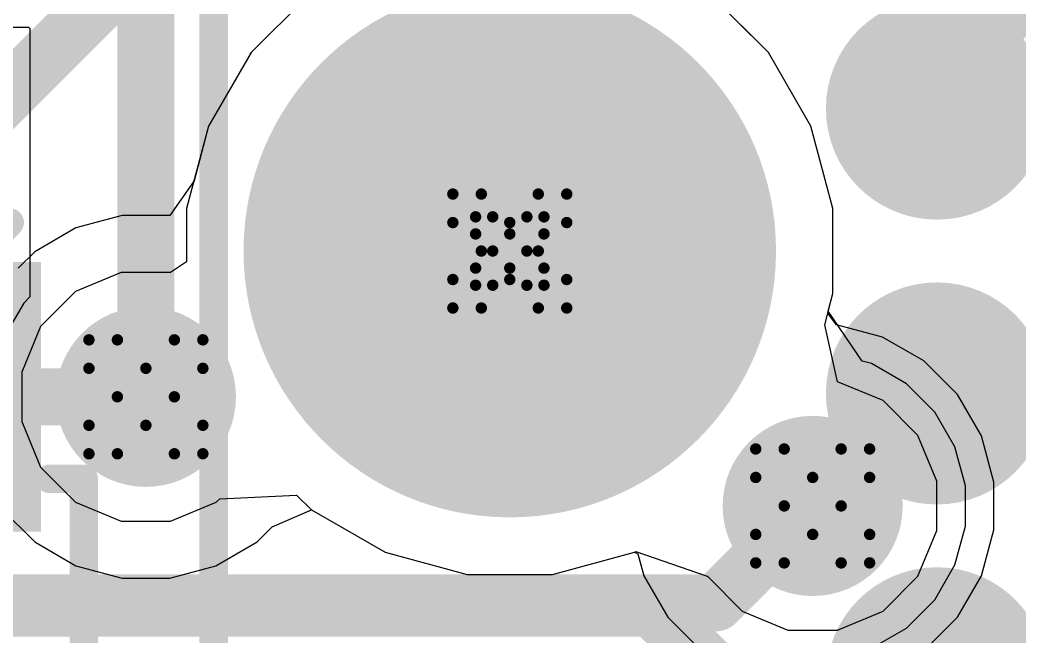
# Model space of a CAD drawing. Header units: inches. Extents: x 0 to 5379, y 0 to 5429.
# Drawn here: x 240.341 to 244.802, y 102.046 to 104.797 of the extents above; entities that cross this region are included whole.
import ezdxf

# ---------------------------------------------------------------- set-up
doc = ezdxf.new("R2010")
doc.units = ezdxf.units.IN
for name, color, linetype in [('Bottom Layer', 5, 'Continuous'), ('Bottom Solder', 6, 'Continuous'), ('Drill Drawing', 1, 'Continuous'), ('GND01', 16, 'Continuous'), ('GND02', 76, 'Continuous'), ('Pad Holes', 156, 'Continuous'), ('PWR', 156, 'Continuous'), ('SIG 01', 90, 'Continuous'), ('Top Layer', 1, 'Continuous'), ('Top Overlay', 2, 'Continuous'), ('Top Paste', 8, 'Continuous'), ('Top Solder', 216, 'Continuous'), ('Via Holes', 16, 'Continuous')]:
    doc.layers.add(name, color=color, linetype=linetype)

# ---------------------------------------------------------------- blocks, each defined once
blk = doc.blocks.new('TC2030_IDC__820')
at = {"layer": 'Bottom Solder'}
h = blk.add_hatch(color=6, dxfattribs=at)
edge = h.paths.add_edge_path()
edge.add_arc((0.635, 2.54), 0.1016, 0, 360)
at = {"layer": 'Pad Holes'}
h = blk.add_hatch(color=7, dxfattribs=at)
edge = h.paths.add_edge_path()
edge.add_arc((0.635, 2.54), 1.1875, 0, 360)
at = {"layer": 'Top Layer'}
h = blk.add_hatch(color=1, dxfattribs=at)
edge = h.paths.add_edge_path()
edge.add_arc((-1.27, 0.635), 0.3935, 0, 360)
h = blk.add_hatch(color=1, dxfattribs=at)
edge = h.paths.add_edge_path()
edge.add_arc((0, 0.635), 0.3935, 0, 360)
h = blk.add_hatch(color=1, dxfattribs=at)
edge = h.paths.add_edge_path()
edge.add_arc((1.27, 0.635), 0.3935, 0, 360)
at = {"layer": 'Top Paste'}
h = blk.add_hatch(color=8, dxfattribs=at)
edge = h.paths.add_edge_path()
edge.add_arc((-1.27, 0.635), 0.3935, 0, 360)
h = blk.add_hatch(color=8, dxfattribs=at)
edge = h.paths.add_edge_path()
edge.add_arc((0, 0.635), 0.3935, 0, 360)
h = blk.add_hatch(color=8, dxfattribs=at)
edge = h.paths.add_edge_path()
edge.add_arc((1.27, 0.635), 0.3935, 0, 360)
at = {"layer": 'Top Solder'}
h = blk.add_hatch(color=216, dxfattribs=at)
edge = h.paths.add_edge_path()
edge.add_arc((0.635, 2.54), 0.1016, 0, 360)
h = blk.add_hatch(color=216, dxfattribs=at)
edge = h.paths.add_edge_path()
edge.add_arc((-1.27, 0.635), 0.4951, 0, 360)
h = blk.add_hatch(color=216, dxfattribs=at)
edge = h.paths.add_edge_path()
edge.add_arc((0, 0.635), 0.4951, 0, 360)
h = blk.add_hatch(color=216, dxfattribs=at)
edge = h.paths.add_edge_path()
edge.add_arc((1.27, 0.635), 0.4951, 0, 360)
at = {"layer": 'Top Overlay'}
blk.add_lwpolyline([(-3.8608, 3.8608, 0.127, 0.127, 0), (3.2004, 3.8608, 0.127, 0.127, 0)], format="xyseb", dxfattribs=at)
blk = doc.blocks.new('SOT_323_5_897')
at = {"layer": 'Top Layer'}
for points in [[(-1.45, 0.825), (-0.45, 0.825), (-0.45, 0.475), (-1.45, 0.475)], [(0.45, 0.825), (1.45, 0.825), (1.45, 0.475), (0.45, 0.475)], [(-1.45, 0.175), (-0.45, 0.175), (-0.45, -0.175), (-1.45, -0.175)], [(-1.45, -0.475), (-0.45, -0.475), (-0.45, -0.825), (-1.45, -0.825)], [(0.45, -0.475), (1.45, -0.475), (1.45, -0.825), (0.45, -0.825)]]:
    blk.add_hatch(color=1, dxfattribs=at).paths.add_polyline_path(points)
at = {"layer": 'Top Paste'}
for points in [[(-1.45, 0.825), (-0.45, 0.825), (-0.45, 0.475), (-1.45, 0.475)], [(0.45, 0.825), (1.45, 0.825), (1.45, 0.475), (0.45, 0.475)], [(-1.45, 0.175), (-0.45, 0.175), (-0.45, -0.175), (-1.45, -0.175)], [(-1.45, -0.475), (-0.45, -0.475), (-0.45, -0.825), (-1.45, -0.825)], [(0.45, -0.475), (1.45, -0.475), (1.45, -0.825), (0.45, -0.825)]]:
    blk.add_hatch(color=8, dxfattribs=at).paths.add_polyline_path(points)
at = {"layer": 'Top Solder'}
for points in [[(-1.5516, 0.9266), (-0.3484, 0.9266), (-0.3484, 0.3734), (-1.5516, 0.3734)], [(0.3484, 0.9266), (1.5516, 0.9266), (1.5516, 0.3734), (0.3484, 0.3734)], [(-1.5516, 0.2766), (-0.3484, 0.2766), (-0.3484, -0.2766), (-1.5516, -0.2766)], [(-1.5516, -0.3734), (-0.3484, -0.3734), (-0.3484, -0.9266), (-1.5516, -0.9266)], [(0.3484, -0.3734), (1.5516, -0.3734), (1.5516, -0.9266), (0.3484, -0.9266)]]:
    blk.add_hatch(color=216, dxfattribs=at).paths.add_polyline_path(points)
at = {"layer": 'Top Overlay'}
for points in [[(0.508, 1.1176, 0.127, 0.127, 0), (-0.5842, 1.1176, 0.127, 0.127, 0)], [(-0.5842, 0.9652, 0.127, 0.127, 0), (-0.5842, 1.1176, 0.127, 0.127, 0)], [(0.508, 0.9652, 0.127, 0.127, 0), (0.508, 1.1176, 0.127, 0.127, 0)], [(-1.7272, 0.5334, 0.127, 0.127, 0), (-1.7272, 0.7874, 0.127, 0.127, 0)], [(-1.6002, 0.6604, 0.127, 0.127, 0), (-1.7272, 0.7874, 0.127, 0.127, 0)], [(-1.7272, 0.5334, 0.127, 0.127, 0), (-1.6002, 0.6604, 0.127, 0.127, 0)], [(-0.5842, -1.1176, 0.127, 0.127, 0), (-0.5842, -0.9652, 0.127, 0.127, 0)], [(0.508, -1.1176, 0.127, 0.127, 0), (0.508, -0.9652, 0.127, 0.127, 0)], [(0.508, -1.1176, 0.127, 0.127, 0), (-0.5842, -1.1176, 0.127, 0.127, 0)]]:
    blk.add_lwpolyline(points, format="xyseb", dxfattribs=at)
for points in [[(-0.6159, 1.1176, 0.0635, 0.0635, 1), (-0.5524, 1.1176, 0.0635, 0.0635, 1)], [(-0.6159, 1.1176, 0.0635, 0.0635, 1), (-0.5524, 1.1176, 0.0635, 0.0635, 1)], [(0.4763, 1.1176, 0.0635, 0.0635, 1), (0.5398, 1.1176, 0.0635, 0.0635, 1)], [(0.4763, 1.1176, 0.0635, 0.0635, 1), (0.5398, 1.1176, 0.0635, 0.0635, 1)], [(-0.6159, 0.9652, 0.0635, 0.0635, 1), (-0.5524, 0.9652, 0.0635, 0.0635, 1)], [(0.4763, 0.9652, 0.0635, 0.0635, 1), (0.5398, 0.9652, 0.0635, 0.0635, 1)], [(-1.759, 0.7874, 0.0635, 0.0635, 1), (-1.6954, 0.7874, 0.0635, 0.0635, 1)], [(-1.759, 0.7874, 0.0635, 0.0635, 1), (-1.6954, 0.7874, 0.0635, 0.0635, 1)], [(-1.632, 0.6604, 0.0635, 0.0635, 1), (-1.5684, 0.6604, 0.0635, 0.0635, 1)], [(-1.632, 0.6604, 0.0635, 0.0635, 1), (-1.5684, 0.6604, 0.0635, 0.0635, 1)], [(-1.759, 0.5334, 0.0635, 0.0635, 1), (-1.6954, 0.5334, 0.0635, 0.0635, 1)], [(-1.759, 0.5334, 0.0635, 0.0635, 1), (-1.6954, 0.5334, 0.0635, 0.0635, 1)], [(-0.6159, -0.9652, 0.0635, 0.0635, 1), (-0.5524, -0.9652, 0.0635, 0.0635, 1)], [(0.4763, -0.9652, 0.0635, 0.0635, 1), (0.5398, -0.9652, 0.0635, 0.0635, 1)], [(-0.6159, -1.1176, 0.0635, 0.0635, 1), (-0.5524, -1.1176, 0.0635, 0.0635, 1)], [(-0.6159, -1.1176, 0.0635, 0.0635, 1), (-0.5524, -1.1176, 0.0635, 0.0635, 1)], [(0.4763, -1.1176, 0.0635, 0.0635, 1), (0.5398, -1.1176, 0.0635, 0.0635, 1)], [(0.4763, -1.1176, 0.0635, 0.0635, 1), (0.5398, -1.1176, 0.0635, 0.0635, 1)]]:
    blk.add_lwpolyline(points, format="xyseb", close=True, dxfattribs=at)

msp = doc.modelspace()

# ---------------------------------------------------------------- hatches: boundary and pattern name
at = {"layer": 'Bottom Layer'}
h = msp.add_hatch(color=5, dxfattribs=at)
edge = h.paths.add_edge_path()
edge.add_arc((240.903, 103.1168), 0.3, 0, 360)
h = msp.add_hatch(color=5, dxfattribs=at)
edge = h.paths.add_edge_path()
edge.add_arc((243.8769, 102.6303), 0.3, 0, 360)
at = {"layer": 'Bottom Solder'}
h = msp.add_hatch(color=6, dxfattribs=at)
edge = h.paths.add_edge_path()
edge.add_arc((240.903, 103.1168), 0.4016, 0, 360)
h = msp.add_hatch(color=6, dxfattribs=at)
edge = h.paths.add_edge_path()
edge.add_arc((243.8769, 102.6303), 0.4016, 0, 360)
at = {"layer": 'GND01'}
h = msp.add_hatch(color=16, dxfattribs=at)
edge = h.paths.add_edge_path()
edge.add_arc((240.903, 103.1168), 0.3, 0, 360)
h = msp.add_hatch(color=16, dxfattribs=at)
edge = h.paths.add_edge_path()
edge.add_arc((243.8769, 102.6303), 0.3, 0, 360)
at = {"layer": 'GND02'}
h = msp.add_hatch(color=76, dxfattribs=at)
edge = h.paths.add_edge_path()
edge.add_arc((240.903, 103.1168), 0.3, 0, 360)
h = msp.add_hatch(color=76, dxfattribs=at)
edge = h.paths.add_edge_path()
edge.add_arc((243.8769, 102.6303), 0.3, 0, 360)
at = {"layer": 'PWR'}
h = msp.add_hatch(color=156, dxfattribs=at)
edge = h.paths.add_edge_path()
edge.add_arc((240.903, 103.1168), 0.3, 0, 360)
h = msp.add_hatch(color=156, dxfattribs=at)
edge = h.paths.add_edge_path()
edge.add_arc((243.8769, 102.6303), 0.3, 0, 360)
at = {"layer": 'SIG 01'}
h = msp.add_hatch(color=90, dxfattribs=at)
edge = h.paths.add_edge_path()
edge.add_arc((240.903, 103.1168), 0.3, 0, 360)
h = msp.add_hatch(color=90, dxfattribs=at)
edge = h.paths.add_edge_path()
edge.add_arc((243.8769, 102.6303), 0.3, 0, 360)
at = {"layer": 'Top Layer'}
h = msp.add_hatch(color=1, dxfattribs=at)
edge = h.paths.add_edge_path()
edge.add_arc((240.903, 103.1168), 0.3, 0, 360)
h = msp.add_hatch(color=1, dxfattribs=at)
edge = h.paths.add_edge_path()
edge.add_arc((243.8769, 102.6303), 0.3, 0, 360)
at = {"layer": 'Top Solder'}
h = msp.add_hatch(color=216, dxfattribs=at)
edge = h.paths.add_edge_path()
edge.add_arc((240.903, 103.1168), 0.4016, 0, 360)
h = msp.add_hatch(color=216, dxfattribs=at)
edge = h.paths.add_edge_path()
edge.add_arc((243.8769, 102.6303), 0.4016, 0, 360)
at = {"layer": 'Via Holes'}
h = msp.add_hatch(color=7, dxfattribs=at)
edge = h.paths.add_edge_path()
edge.add_arc((240.903, 103.1168), 0.15, 0, 360)
h = msp.add_hatch(color=7, dxfattribs=at)
edge = h.paths.add_edge_path()
edge.add_arc((243.8769, 102.6303), 0.15, 0, 360)

# ---------------------------------------------------------------- linework, layer by layer
at = {"layer": 'Bottom Layer'}
for p, q in [((241.6409, 104.9202), (241.3726, 104.6519)), ((243.6795, 104.6519), (243.4111, 104.9202)), ((241.3726, 104.6519), (241.1828, 104.3231)), ((243.8693, 104.3231), (243.6795, 104.6519)), ((241.1828, 104.3231), (241.1176, 104.0798)), ((243.9675, 103.9565), (243.8693, 104.3231)), ((241.1176, 104.0798), (241.0094, 103.9248)), ((240.7966, 103.9248), (240.5911, 103.8697)), ((241.0094, 103.9248), (240.7966, 103.9248)), ((243.9675, 103.577), (243.9675, 103.9565)), ((240.5911, 103.8697), (240.4069, 103.7633)), ((240.4069, 103.7633), (240.334, 103.6904)), ((243.9441, 103.4894), (243.9675, 103.577)), ((243.9833, 103.4383), (243.9441, 103.4894)), ((244.1888, 103.3833), (243.9833, 103.4383)), ((244.373, 103.2769), (244.1888, 103.3833)), ((244.5235, 103.1265), (244.373, 103.2769)), ((244.6299, 102.9422), (244.5235, 103.1265)), ((244.6849, 102.7367), (244.6299, 102.9422)), ((244.6849, 102.524), (244.6849, 102.7367)), ((240.2565, 102.6206), (240.4069, 102.4702)), ((241.4658, 102.5369), (241.6409, 102.6133)), ((241.6409, 102.6133), (241.9696, 102.4235)), ((241.3991, 102.4702), (241.4658, 102.5369)), ((244.6299, 102.3185), (244.6849, 102.524)), ((240.4069, 102.4702), (240.5911, 102.3638)), ((241.2149, 102.3638), (241.3991, 102.4702)), ((241.9696, 102.4235), (242.3363, 102.3253)), ((242.7158, 102.3253), (243.0824, 102.4235)), ((243.0824, 102.4235), (243.0975, 102.4172)), ((243.0975, 102.4172), (243.124, 102.3185)), ((240.5911, 102.3638), (240.7966, 102.3088)), ((241.0094, 102.3088), (241.2149, 102.3638)), ((242.3363, 102.3253), (242.7158, 102.3253)), ((243.124, 102.3185), (243.2304, 102.1342)), ((244.5235, 102.1342), (244.6299, 102.3185)), ((240.7966, 102.3088), (241.0094, 102.3088)), ((243.2304, 102.1342), (243.3808, 101.9838)), ((244.373, 101.9838), (244.5235, 102.1342))]:
    msp.add_line(p, q, dxfattribs=at)
at = {"layer": 'Drill Drawing'}
for points in [[(242.272, 103.8938, 0.0508, 0.0508, 0), (242.272, 104.0208, 0.0508, 0.0508, 0)], [(242.272, 104.0208, 0.0508, 0.0508, 0), (242.399, 104.0208, 0.0508, 0.0508, 0)], [(242.399, 104.0208, 0.0508, 0.0508, 0), (242.526, 103.8938, 0.0508, 0.0508, 0)], [(242.526, 103.8938, 0.0508, 0.0508, 0), (242.653, 104.0208, 0.0508, 0.0508, 0)], [(242.653, 104.0208, 0.0508, 0.0508, 0), (242.78, 104.0208, 0.0508, 0.0508, 0)], [(242.78, 103.8938, 0.0508, 0.0508, 0), (242.78, 104.0208, 0.0508, 0.0508, 0)], [(242.3736, 103.843, 0.0508, 0.0508, 0), (242.3736, 103.9192, 0.0508, 0.0508, 0)], [(242.3736, 103.9192, 0.0508, 0.0508, 0), (242.4498, 103.9192, 0.0508, 0.0508, 0)], [(242.4498, 103.9192, 0.0508, 0.0508, 0), (242.526, 103.843, 0.0508, 0.0508, 0)], [(242.526, 103.843, 0.0508, 0.0508, 0), (242.6022, 103.9192, 0.0508, 0.0508, 0)], [(242.6022, 103.9192, 0.0508, 0.0508, 0), (242.6784, 103.9192, 0.0508, 0.0508, 0)], [(242.6784, 103.843, 0.0508, 0.0508, 0), (242.6784, 103.9192, 0.0508, 0.0508, 0)], [(242.272, 103.8938, 0.0508, 0.0508, 0), (242.399, 103.7668, 0.0508, 0.0508, 0)], [(242.653, 103.7668, 0.0508, 0.0508, 0), (242.78, 103.8938, 0.0508, 0.0508, 0)], [(242.3736, 103.843, 0.0508, 0.0508, 0), (242.4498, 103.7668, 0.0508, 0.0508, 0)], [(242.6022, 103.7668, 0.0508, 0.0508, 0), (242.6784, 103.843, 0.0508, 0.0508, 0)], [(242.272, 103.6398, 0.0508, 0.0508, 0), (242.399, 103.7668, 0.0508, 0.0508, 0)], [(242.3736, 103.6906, 0.0508, 0.0508, 0), (242.4498, 103.7668, 0.0508, 0.0508, 0)], [(242.6022, 103.7668, 0.0508, 0.0508, 0), (242.6784, 103.6906, 0.0508, 0.0508, 0)], [(242.653, 103.7668, 0.0508, 0.0508, 0), (242.78, 103.6398, 0.0508, 0.0508, 0)], [(242.3736, 103.6144, 0.0508, 0.0508, 0), (242.3736, 103.6906, 0.0508, 0.0508, 0)], [(242.4498, 103.6144, 0.0508, 0.0508, 0), (242.526, 103.6906, 0.0508, 0.0508, 0)], [(242.526, 103.6906, 0.0508, 0.0508, 0), (242.6022, 103.6144, 0.0508, 0.0508, 0)], [(242.6784, 103.6144, 0.0508, 0.0508, 0), (242.6784, 103.6906, 0.0508, 0.0508, 0)], [(242.272, 103.5128, 0.0508, 0.0508, 0), (242.272, 103.6398, 0.0508, 0.0508, 0)], [(242.399, 103.5128, 0.0508, 0.0508, 0), (242.526, 103.6398, 0.0508, 0.0508, 0)], [(242.526, 103.6398, 0.0508, 0.0508, 0), (242.653, 103.5128, 0.0508, 0.0508, 0)], [(242.78, 103.5128, 0.0508, 0.0508, 0), (242.78, 103.6398, 0.0508, 0.0508, 0)], [(242.3736, 103.6144, 0.0508, 0.0508, 0), (242.4498, 103.6144, 0.0508, 0.0508, 0)], [(242.6022, 103.6144, 0.0508, 0.0508, 0), (242.6784, 103.6144, 0.0508, 0.0508, 0)], [(242.272, 103.5128, 0.0508, 0.0508, 0), (242.399, 103.5128, 0.0508, 0.0508, 0)], [(242.653, 103.5128, 0.0508, 0.0508, 0), (242.78, 103.5128, 0.0508, 0.0508, 0)], [(240.649, 103.2438, 0.0508, 0.0508, 0), (240.649, 103.3708, 0.0508, 0.0508, 0)], [(240.649, 103.3708, 0.0508, 0.0508, 0), (240.776, 103.3708, 0.0508, 0.0508, 0)], [(240.776, 103.3708, 0.0508, 0.0508, 0), (240.903, 103.2438, 0.0508, 0.0508, 0)], [(240.903, 103.2438, 0.0508, 0.0508, 0), (241.03, 103.3708, 0.0508, 0.0508, 0)], [(241.03, 103.3708, 0.0508, 0.0508, 0), (241.157, 103.3708, 0.0508, 0.0508, 0)], [(241.157, 103.2438, 0.0508, 0.0508, 0), (241.157, 103.3708, 0.0508, 0.0508, 0)], [(240.649, 103.2438, 0.0508, 0.0508, 0), (240.776, 103.1168, 0.0508, 0.0508, 0)], [(241.03, 103.1168, 0.0508, 0.0508, 0), (241.157, 103.2438, 0.0508, 0.0508, 0)], [(240.649, 102.9898, 0.0508, 0.0508, 0), (240.776, 103.1168, 0.0508, 0.0508, 0)], [(241.03, 103.1168, 0.0508, 0.0508, 0), (241.157, 102.9898, 0.0508, 0.0508, 0)], [(240.649, 102.8628, 0.0508, 0.0508, 0), (240.649, 102.9898, 0.0508, 0.0508, 0)], [(240.776, 102.8628, 0.0508, 0.0508, 0), (240.903, 102.9898, 0.0508, 0.0508, 0)], [(240.903, 102.9898, 0.0508, 0.0508, 0), (241.03, 102.8628, 0.0508, 0.0508, 0)], [(241.157, 102.8628, 0.0508, 0.0508, 0), (241.157, 102.9898, 0.0508, 0.0508, 0)], [(243.6229, 102.7573, 0.0508, 0.0508, 0), (243.6229, 102.8843, 0.0508, 0.0508, 0)], [(243.6229, 102.8843, 0.0508, 0.0508, 0), (243.7499, 102.8843, 0.0508, 0.0508, 0)], [(243.7499, 102.8843, 0.0508, 0.0508, 0), (243.8769, 102.7573, 0.0508, 0.0508, 0)], [(243.8769, 102.7573, 0.0508, 0.0508, 0), (244.0039, 102.8843, 0.0508, 0.0508, 0)], [(244.0039, 102.8843, 0.0508, 0.0508, 0), (244.1309, 102.8843, 0.0508, 0.0508, 0)], [(244.1309, 102.7573, 0.0508, 0.0508, 0), (244.1309, 102.8843, 0.0508, 0.0508, 0)], [(240.649, 102.8628, 0.0508, 0.0508, 0), (240.776, 102.8628, 0.0508, 0.0508, 0)], [(241.03, 102.8628, 0.0508, 0.0508, 0), (241.157, 102.8628, 0.0508, 0.0508, 0)], [(243.6229, 102.7573, 0.0508, 0.0508, 0), (243.7499, 102.6303, 0.0508, 0.0508, 0)], [(244.0039, 102.6303, 0.0508, 0.0508, 0), (244.1309, 102.7573, 0.0508, 0.0508, 0)], [(243.6229, 102.5033, 0.0508, 0.0508, 0), (243.7499, 102.6303, 0.0508, 0.0508, 0)], [(244.0039, 102.6303, 0.0508, 0.0508, 0), (244.1309, 102.5033, 0.0508, 0.0508, 0)], [(243.6229, 102.3763, 0.0508, 0.0508, 0), (243.6229, 102.5033, 0.0508, 0.0508, 0)], [(243.7499, 102.3763, 0.0508, 0.0508, 0), (243.8769, 102.5033, 0.0508, 0.0508, 0)], [(243.8769, 102.5033, 0.0508, 0.0508, 0), (244.0039, 102.3763, 0.0508, 0.0508, 0)], [(244.1309, 102.3763, 0.0508, 0.0508, 0), (244.1309, 102.5033, 0.0508, 0.0508, 0)], [(243.6229, 102.3763, 0.0508, 0.0508, 0), (243.7499, 102.3763, 0.0508, 0.0508, 0)], [(244.0039, 102.3763, 0.0508, 0.0508, 0), (244.1309, 102.3763, 0.0508, 0.0508, 0)]]:
    msp.add_lwpolyline(points, format="xyseb", dxfattribs=at)
for points in [[(242.2593, 104.0208, 0.0254, 0.0254, 1), (242.2847, 104.0208, 0.0254, 0.0254, 1)], [(242.2593, 104.0208, 0.0254, 0.0254, 1), (242.2847, 104.0208, 0.0254, 0.0254, 1)], [(242.3863, 104.0208, 0.0254, 0.0254, 1), (242.4117, 104.0208, 0.0254, 0.0254, 1)], [(242.3863, 104.0208, 0.0254, 0.0254, 1), (242.4117, 104.0208, 0.0254, 0.0254, 1)], [(242.6403, 104.0208, 0.0254, 0.0254, 1), (242.6657, 104.0208, 0.0254, 0.0254, 1)], [(242.6403, 104.0208, 0.0254, 0.0254, 1), (242.6657, 104.0208, 0.0254, 0.0254, 1)], [(242.7673, 104.0208, 0.0254, 0.0254, 1), (242.7927, 104.0208, 0.0254, 0.0254, 1)], [(242.7673, 104.0208, 0.0254, 0.0254, 1), (242.7927, 104.0208, 0.0254, 0.0254, 1)], [(242.3609, 103.9192, 0.0254, 0.0254, 1), (242.3863, 103.9192, 0.0254, 0.0254, 1)], [(242.3609, 103.9192, 0.0254, 0.0254, 1), (242.3863, 103.9192, 0.0254, 0.0254, 1)], [(242.4371, 103.9192, 0.0254, 0.0254, 1), (242.4625, 103.9192, 0.0254, 0.0254, 1)], [(242.4371, 103.9192, 0.0254, 0.0254, 1), (242.4625, 103.9192, 0.0254, 0.0254, 1)], [(242.5895, 103.9192, 0.0254, 0.0254, 1), (242.6149, 103.9192, 0.0254, 0.0254, 1)], [(242.5895, 103.9192, 0.0254, 0.0254, 1), (242.6149, 103.9192, 0.0254, 0.0254, 1)], [(242.6657, 103.9192, 0.0254, 0.0254, 1), (242.6911, 103.9192, 0.0254, 0.0254, 1)], [(242.6657, 103.9192, 0.0254, 0.0254, 1), (242.6911, 103.9192, 0.0254, 0.0254, 1)], [(242.2593, 103.8938, 0.0254, 0.0254, 1), (242.2847, 103.8938, 0.0254, 0.0254, 1)], [(242.2593, 103.8938, 0.0254, 0.0254, 1), (242.2847, 103.8938, 0.0254, 0.0254, 1)], [(242.5133, 103.8938, 0.0254, 0.0254, 1), (242.5387, 103.8938, 0.0254, 0.0254, 1)], [(242.5133, 103.8938, 0.0254, 0.0254, 1), (242.5387, 103.8938, 0.0254, 0.0254, 1)], [(242.7673, 103.8938, 0.0254, 0.0254, 1), (242.7927, 103.8938, 0.0254, 0.0254, 1)], [(242.7673, 103.8938, 0.0254, 0.0254, 1), (242.7927, 103.8938, 0.0254, 0.0254, 1)], [(242.3609, 103.843, 0.0254, 0.0254, 1), (242.3863, 103.843, 0.0254, 0.0254, 1)], [(242.3609, 103.843, 0.0254, 0.0254, 1), (242.3863, 103.843, 0.0254, 0.0254, 1)], [(242.5133, 103.843, 0.0254, 0.0254, 1), (242.5387, 103.843, 0.0254, 0.0254, 1)], [(242.5133, 103.843, 0.0254, 0.0254, 1), (242.5387, 103.843, 0.0254, 0.0254, 1)], [(242.6657, 103.843, 0.0254, 0.0254, 1), (242.6911, 103.843, 0.0254, 0.0254, 1)], [(242.6657, 103.843, 0.0254, 0.0254, 1), (242.6911, 103.843, 0.0254, 0.0254, 1)], [(242.3863, 103.7668, 0.0254, 0.0254, 1), (242.4117, 103.7668, 0.0254, 0.0254, 1)], [(242.3863, 103.7668, 0.0254, 0.0254, 1), (242.4117, 103.7668, 0.0254, 0.0254, 1)], [(242.4371, 103.7668, 0.0254, 0.0254, 1), (242.4625, 103.7668, 0.0254, 0.0254, 1)], [(242.4371, 103.7668, 0.0254, 0.0254, 1), (242.4625, 103.7668, 0.0254, 0.0254, 1)], [(242.5895, 103.7668, 0.0254, 0.0254, 1), (242.6149, 103.7668, 0.0254, 0.0254, 1)], [(242.5895, 103.7668, 0.0254, 0.0254, 1), (242.6149, 103.7668, 0.0254, 0.0254, 1)], [(242.6403, 103.7668, 0.0254, 0.0254, 1), (242.6657, 103.7668, 0.0254, 0.0254, 1)], [(242.6403, 103.7668, 0.0254, 0.0254, 1), (242.6657, 103.7668, 0.0254, 0.0254, 1)], [(242.3609, 103.6906, 0.0254, 0.0254, 1), (242.3863, 103.6906, 0.0254, 0.0254, 1)], [(242.3609, 103.6906, 0.0254, 0.0254, 1), (242.3863, 103.6906, 0.0254, 0.0254, 1)], [(242.5133, 103.6906, 0.0254, 0.0254, 1), (242.5387, 103.6906, 0.0254, 0.0254, 1)], [(242.5133, 103.6906, 0.0254, 0.0254, 1), (242.5387, 103.6906, 0.0254, 0.0254, 1)], [(242.6657, 103.6906, 0.0254, 0.0254, 1), (242.6911, 103.6906, 0.0254, 0.0254, 1)], [(242.6657, 103.6906, 0.0254, 0.0254, 1), (242.6911, 103.6906, 0.0254, 0.0254, 1)], [(242.2593, 103.6398, 0.0254, 0.0254, 1), (242.2847, 103.6398, 0.0254, 0.0254, 1)], [(242.2593, 103.6398, 0.0254, 0.0254, 1), (242.2847, 103.6398, 0.0254, 0.0254, 1)], [(242.5133, 103.6398, 0.0254, 0.0254, 1), (242.5387, 103.6398, 0.0254, 0.0254, 1)], [(242.5133, 103.6398, 0.0254, 0.0254, 1), (242.5387, 103.6398, 0.0254, 0.0254, 1)], [(242.7673, 103.6398, 0.0254, 0.0254, 1), (242.7927, 103.6398, 0.0254, 0.0254, 1)], [(242.7673, 103.6398, 0.0254, 0.0254, 1), (242.7927, 103.6398, 0.0254, 0.0254, 1)], [(242.3609, 103.6144, 0.0254, 0.0254, 1), (242.3863, 103.6144, 0.0254, 0.0254, 1)], [(242.3609, 103.6144, 0.0254, 0.0254, 1), (242.3863, 103.6144, 0.0254, 0.0254, 1)], [(242.4371, 103.6144, 0.0254, 0.0254, 1), (242.4625, 103.6144, 0.0254, 0.0254, 1)], [(242.4371, 103.6144, 0.0254, 0.0254, 1), (242.4625, 103.6144, 0.0254, 0.0254, 1)], [(242.5895, 103.6144, 0.0254, 0.0254, 1), (242.6149, 103.6144, 0.0254, 0.0254, 1)], [(242.5895, 103.6144, 0.0254, 0.0254, 1), (242.6149, 103.6144, 0.0254, 0.0254, 1)], [(242.6657, 103.6144, 0.0254, 0.0254, 1), (242.6911, 103.6144, 0.0254, 0.0254, 1)], [(242.6657, 103.6144, 0.0254, 0.0254, 1), (242.6911, 103.6144, 0.0254, 0.0254, 1)], [(242.2593, 103.5128, 0.0254, 0.0254, 1), (242.2847, 103.5128, 0.0254, 0.0254, 1)], [(242.2593, 103.5128, 0.0254, 0.0254, 1), (242.2847, 103.5128, 0.0254, 0.0254, 1)], [(242.3863, 103.5128, 0.0254, 0.0254, 1), (242.4117, 103.5128, 0.0254, 0.0254, 1)], [(242.3863, 103.5128, 0.0254, 0.0254, 1), (242.4117, 103.5128, 0.0254, 0.0254, 1)], [(242.6403, 103.5128, 0.0254, 0.0254, 1), (242.6657, 103.5128, 0.0254, 0.0254, 1)], [(242.6403, 103.5128, 0.0254, 0.0254, 1), (242.6657, 103.5128, 0.0254, 0.0254, 1)], [(242.7673, 103.5128, 0.0254, 0.0254, 1), (242.7927, 103.5128, 0.0254, 0.0254, 1)], [(242.7673, 103.5128, 0.0254, 0.0254, 1), (242.7927, 103.5128, 0.0254, 0.0254, 1)], [(240.6363, 103.3708, 0.0254, 0.0254, 1), (240.6617, 103.3708, 0.0254, 0.0254, 1)], [(240.6363, 103.3708, 0.0254, 0.0254, 1), (240.6617, 103.3708, 0.0254, 0.0254, 1)], [(240.7633, 103.3708, 0.0254, 0.0254, 1), (240.7887, 103.3708, 0.0254, 0.0254, 1)], [(240.7633, 103.3708, 0.0254, 0.0254, 1), (240.7887, 103.3708, 0.0254, 0.0254, 1)], [(241.0173, 103.3708, 0.0254, 0.0254, 1), (241.0427, 103.3708, 0.0254, 0.0254, 1)], [(241.0173, 103.3708, 0.0254, 0.0254, 1), (241.0427, 103.3708, 0.0254, 0.0254, 1)], [(241.1443, 103.3708, 0.0254, 0.0254, 1), (241.1697, 103.3708, 0.0254, 0.0254, 1)], [(241.1443, 103.3708, 0.0254, 0.0254, 1), (241.1697, 103.3708, 0.0254, 0.0254, 1)], [(240.6363, 103.2438, 0.0254, 0.0254, 1), (240.6617, 103.2438, 0.0254, 0.0254, 1)], [(240.6363, 103.2438, 0.0254, 0.0254, 1), (240.6617, 103.2438, 0.0254, 0.0254, 1)], [(240.8903, 103.2438, 0.0254, 0.0254, 1), (240.9157, 103.2438, 0.0254, 0.0254, 1)], [(240.8903, 103.2438, 0.0254, 0.0254, 1), (240.9157, 103.2438, 0.0254, 0.0254, 1)], [(241.1443, 103.2438, 0.0254, 0.0254, 1), (241.1697, 103.2438, 0.0254, 0.0254, 1)], [(241.1443, 103.2438, 0.0254, 0.0254, 1), (241.1697, 103.2438, 0.0254, 0.0254, 1)], [(240.7633, 103.1168, 0.0254, 0.0254, 1), (240.7887, 103.1168, 0.0254, 0.0254, 1)], [(240.7633, 103.1168, 0.0254, 0.0254, 1), (240.7887, 103.1168, 0.0254, 0.0254, 1)], [(241.0173, 103.1168, 0.0254, 0.0254, 1), (241.0427, 103.1168, 0.0254, 0.0254, 1)], [(241.0173, 103.1168, 0.0254, 0.0254, 1), (241.0427, 103.1168, 0.0254, 0.0254, 1)], [(240.6363, 102.9898, 0.0254, 0.0254, 1), (240.6617, 102.9898, 0.0254, 0.0254, 1)], [(240.6363, 102.9898, 0.0254, 0.0254, 1), (240.6617, 102.9898, 0.0254, 0.0254, 1)], [(240.8903, 102.9898, 0.0254, 0.0254, 1), (240.9157, 102.9898, 0.0254, 0.0254, 1)], [(240.8903, 102.9898, 0.0254, 0.0254, 1), (240.9157, 102.9898, 0.0254, 0.0254, 1)], [(241.1443, 102.9898, 0.0254, 0.0254, 1), (241.1697, 102.9898, 0.0254, 0.0254, 1)], [(241.1443, 102.9898, 0.0254, 0.0254, 1), (241.1697, 102.9898, 0.0254, 0.0254, 1)], [(243.6102, 102.8843, 0.0254, 0.0254, 1), (243.6356, 102.8843, 0.0254, 0.0254, 1)], [(243.6102, 102.8843, 0.0254, 0.0254, 1), (243.6356, 102.8843, 0.0254, 0.0254, 1)], [(243.7372, 102.8843, 0.0254, 0.0254, 1), (243.7626, 102.8843, 0.0254, 0.0254, 1)], [(243.7372, 102.8843, 0.0254, 0.0254, 1), (243.7626, 102.8843, 0.0254, 0.0254, 1)], [(243.9912, 102.8843, 0.0254, 0.0254, 1), (244.0166, 102.8843, 0.0254, 0.0254, 1)], [(243.9912, 102.8843, 0.0254, 0.0254, 1), (244.0166, 102.8843, 0.0254, 0.0254, 1)], [(244.1182, 102.8843, 0.0254, 0.0254, 1), (244.1436, 102.8843, 0.0254, 0.0254, 1)], [(244.1182, 102.8843, 0.0254, 0.0254, 1), (244.1436, 102.8843, 0.0254, 0.0254, 1)], [(240.6363, 102.8628, 0.0254, 0.0254, 1), (240.6617, 102.8628, 0.0254, 0.0254, 1)], [(240.6363, 102.8628, 0.0254, 0.0254, 1), (240.6617, 102.8628, 0.0254, 0.0254, 1)], [(240.7633, 102.8628, 0.0254, 0.0254, 1), (240.7887, 102.8628, 0.0254, 0.0254, 1)], [(240.7633, 102.8628, 0.0254, 0.0254, 1), (240.7887, 102.8628, 0.0254, 0.0254, 1)], [(241.0173, 102.8628, 0.0254, 0.0254, 1), (241.0427, 102.8628, 0.0254, 0.0254, 1)], [(241.0173, 102.8628, 0.0254, 0.0254, 1), (241.0427, 102.8628, 0.0254, 0.0254, 1)], [(241.1443, 102.8628, 0.0254, 0.0254, 1), (241.1697, 102.8628, 0.0254, 0.0254, 1)], [(241.1443, 102.8628, 0.0254, 0.0254, 1), (241.1697, 102.8628, 0.0254, 0.0254, 1)], [(243.6102, 102.7573, 0.0254, 0.0254, 1), (243.6356, 102.7573, 0.0254, 0.0254, 1)], [(243.6102, 102.7573, 0.0254, 0.0254, 1), (243.6356, 102.7573, 0.0254, 0.0254, 1)], [(243.8642, 102.7573, 0.0254, 0.0254, 1), (243.8896, 102.7573, 0.0254, 0.0254, 1)], [(243.8642, 102.7573, 0.0254, 0.0254, 1), (243.8896, 102.7573, 0.0254, 0.0254, 1)], [(244.1182, 102.7573, 0.0254, 0.0254, 1), (244.1436, 102.7573, 0.0254, 0.0254, 1)], [(244.1182, 102.7573, 0.0254, 0.0254, 1), (244.1436, 102.7573, 0.0254, 0.0254, 1)], [(243.7372, 102.6303, 0.0254, 0.0254, 1), (243.7626, 102.6303, 0.0254, 0.0254, 1)], [(243.7372, 102.6303, 0.0254, 0.0254, 1), (243.7626, 102.6303, 0.0254, 0.0254, 1)], [(243.9912, 102.6303, 0.0254, 0.0254, 1), (244.0166, 102.6303, 0.0254, 0.0254, 1)], [(243.9912, 102.6303, 0.0254, 0.0254, 1), (244.0166, 102.6303, 0.0254, 0.0254, 1)], [(243.6102, 102.5033, 0.0254, 0.0254, 1), (243.6356, 102.5033, 0.0254, 0.0254, 1)], [(243.6102, 102.5033, 0.0254, 0.0254, 1), (243.6356, 102.5033, 0.0254, 0.0254, 1)], [(243.8642, 102.5033, 0.0254, 0.0254, 1), (243.8896, 102.5033, 0.0254, 0.0254, 1)], [(243.8642, 102.5033, 0.0254, 0.0254, 1), (243.8896, 102.5033, 0.0254, 0.0254, 1)], [(244.1182, 102.5033, 0.0254, 0.0254, 1), (244.1436, 102.5033, 0.0254, 0.0254, 1)], [(244.1182, 102.5033, 0.0254, 0.0254, 1), (244.1436, 102.5033, 0.0254, 0.0254, 1)], [(243.6102, 102.3763, 0.0254, 0.0254, 1), (243.6356, 102.3763, 0.0254, 0.0254, 1)], [(243.6102, 102.3763, 0.0254, 0.0254, 1), (243.6356, 102.3763, 0.0254, 0.0254, 1)], [(243.7372, 102.3763, 0.0254, 0.0254, 1), (243.7626, 102.3763, 0.0254, 0.0254, 1)], [(243.7372, 102.3763, 0.0254, 0.0254, 1), (243.7626, 102.3763, 0.0254, 0.0254, 1)], [(243.9912, 102.3763, 0.0254, 0.0254, 1), (244.0166, 102.3763, 0.0254, 0.0254, 1)], [(243.9912, 102.3763, 0.0254, 0.0254, 1), (244.0166, 102.3763, 0.0254, 0.0254, 1)], [(244.1182, 102.3763, 0.0254, 0.0254, 1), (244.1436, 102.3763, 0.0254, 0.0254, 1)], [(244.1182, 102.3763, 0.0254, 0.0254, 1), (244.1436, 102.3763, 0.0254, 0.0254, 1)]]:
    msp.add_lwpolyline(points, format="xyseb", close=True, dxfattribs=at)
at = {"layer": 'GND01'}
for p, q in [((241.6409, 104.9202), (241.3726, 104.6519)), ((243.6795, 104.6519), (243.5331, 104.7982)), ((241.3726, 104.6519), (241.1828, 104.3231)), ((243.8693, 104.3231), (243.6795, 104.6519)), ((241.1828, 104.3231), (241.0845, 103.9565)), ((243.9675, 103.9565), (243.8693, 104.3231)), ((241.0845, 103.9565), (241.0845, 103.7184)), ((243.9675, 103.577), (243.9675, 103.9565)), ((241.0845, 103.7184), (241.0132, 103.6708)), ((240.7928, 103.6708), (240.5892, 103.5864)), ((241.0132, 103.6708), (240.7928, 103.6708)), ((240.5892, 103.5864), (240.4334, 103.4306)), ((243.9304, 103.4383), (243.9675, 103.577)), ((240.4334, 103.4306), (240.349, 103.227)), ((243.9871, 103.1843), (243.9304, 103.4383)), ((240.349, 103.227), (240.349, 103.0066)), ((244.1907, 103.1), (243.9871, 103.1843)), ((244.3466, 102.9441), (244.1907, 103.1)), ((240.349, 103.0066), (240.4334, 102.8029)), ((244.4309, 102.7405), (244.3466, 102.9441)), ((240.4334, 102.8029), (240.5892, 102.6471)), ((244.4309, 102.5201), (244.4309, 102.7405)), ((241.2324, 102.6626), (241.5753, 102.6789)), ((241.5753, 102.6789), (241.6409, 102.6133)), ((240.5892, 102.6471), (240.7928, 102.5628)), ((241.0132, 102.5628), (241.2168, 102.6471)), ((241.2168, 102.6471), (241.2324, 102.6626)), ((241.6409, 102.6133), (241.9696, 102.4235)), ((240.7928, 102.5628), (241.0132, 102.5628)), ((244.3466, 102.3165), (244.4309, 102.5201)), ((241.9696, 102.4235), (242.3363, 102.3253)), ((242.7158, 102.3253), (243.0824, 102.4235)), ((243.0824, 102.4235), (243.0883, 102.4269)), ((243.0883, 102.4269), (243.4069, 102.3175)), ((242.3363, 102.3253), (242.7158, 102.3253)), ((243.4069, 102.3175), (243.4073, 102.3165)), ((243.4073, 102.3165), (243.5631, 102.1607)), ((244.1907, 102.1607), (244.3466, 102.3165)), ((243.5631, 102.1607), (243.7667, 102.0763)), ((243.9871, 102.0763), (244.1907, 102.1607)), ((243.7667, 102.0763), (243.9871, 102.0763))]:
    msp.add_line(p, q, dxfattribs=at)
at = {"layer": 'GND02'}
for p, q in [((241.6409, 104.9202), (241.3726, 104.6519)), ((243.6795, 104.6519), (243.5331, 104.7982)), ((241.3726, 104.6519), (241.1828, 104.3231)), ((243.8693, 104.3231), (243.6795, 104.6519)), ((241.1828, 104.3231), (241.0845, 103.9565)), ((243.9675, 103.9565), (243.8693, 104.3231)), ((241.0845, 103.9565), (241.0845, 103.7184)), ((243.9675, 103.577), (243.9675, 103.9565)), ((241.0845, 103.7184), (241.0132, 103.6708)), ((240.7928, 103.6708), (240.5892, 103.5864)), ((241.0132, 103.6708), (240.7928, 103.6708)), ((240.5892, 103.5864), (240.4334, 103.4306)), ((243.9304, 103.4383), (243.9675, 103.577)), ((240.4334, 103.4306), (240.349, 103.227)), ((243.9871, 103.1843), (243.9304, 103.4383)), ((240.349, 103.227), (240.349, 103.0066)), ((244.1907, 103.1), (243.9871, 103.1843)), ((244.3466, 102.9441), (244.1907, 103.1)), ((240.349, 103.0066), (240.4334, 102.8029)), ((244.4309, 102.7405), (244.3466, 102.9441)), ((240.4334, 102.8029), (240.5892, 102.6471)), ((244.4309, 102.5201), (244.4309, 102.7405)), ((241.2324, 102.6626), (241.5753, 102.6789)), ((241.5753, 102.6789), (241.6409, 102.6133)), ((240.5892, 102.6471), (240.7928, 102.5628)), ((241.0132, 102.5628), (241.2168, 102.6471)), ((241.2168, 102.6471), (241.2324, 102.6626)), ((241.6409, 102.6133), (241.9696, 102.4235)), ((240.7928, 102.5628), (241.0132, 102.5628)), ((244.3466, 102.3165), (244.4309, 102.5201)), ((241.9696, 102.4235), (242.3363, 102.3253)), ((242.7158, 102.3253), (243.0824, 102.4235)), ((243.0824, 102.4235), (243.0883, 102.4269)), ((243.0883, 102.4269), (243.4069, 102.3175)), ((242.3363, 102.3253), (242.7158, 102.3253)), ((243.4069, 102.3175), (243.4073, 102.3165)), ((243.4073, 102.3165), (243.5631, 102.1607)), ((244.1907, 102.1607), (244.3466, 102.3165)), ((243.5631, 102.1607), (243.7667, 102.0763)), ((243.9871, 102.0763), (244.1907, 102.1607)), ((243.7667, 102.0763), (243.9871, 102.0763))]:
    msp.add_line(p, q, dxfattribs=at)
at = {"layer": 'PWR'}
for p, q in [((241.6409, 104.9202), (241.3726, 104.6519)), ((243.6795, 104.6519), (243.5331, 104.7982)), ((241.3726, 104.6519), (241.1828, 104.3231)), ((243.8693, 104.3231), (243.6795, 104.6519)), ((241.1828, 104.3231), (241.0845, 103.9565)), ((243.9675, 103.9565), (243.8693, 104.3231)), ((241.0845, 103.9565), (241.0845, 103.7184)), ((243.9675, 103.577), (243.9675, 103.9565)), ((241.0845, 103.7184), (241.0132, 103.6708)), ((240.7928, 103.6708), (240.5892, 103.5864)), ((241.0132, 103.6708), (240.7928, 103.6708)), ((240.5892, 103.5864), (240.4334, 103.4306)), ((243.9304, 103.4383), (243.9675, 103.577)), ((240.4334, 103.4306), (240.349, 103.227)), ((243.9871, 103.1843), (243.9304, 103.4383)), ((240.349, 103.227), (240.349, 103.0066)), ((244.1907, 103.1), (243.9871, 103.1843)), ((244.3466, 102.9441), (244.1907, 103.1)), ((240.349, 103.0066), (240.4334, 102.8029)), ((244.4309, 102.7405), (244.3466, 102.9441)), ((240.4334, 102.8029), (240.5892, 102.6471)), ((244.4309, 102.5201), (244.4309, 102.7405)), ((241.2324, 102.6626), (241.5753, 102.6789)), ((241.5753, 102.6789), (241.6409, 102.6133)), ((240.5892, 102.6471), (240.7928, 102.5628)), ((241.0132, 102.5628), (241.2168, 102.6471)), ((241.2168, 102.6471), (241.2324, 102.6626)), ((241.6409, 102.6133), (241.9696, 102.4235)), ((240.7928, 102.5628), (241.0132, 102.5628)), ((244.3466, 102.3165), (244.4309, 102.5201)), ((241.9696, 102.4235), (242.3363, 102.3253)), ((242.7158, 102.3253), (243.0824, 102.4235)), ((243.0824, 102.4235), (243.0883, 102.4269)), ((243.0883, 102.4269), (243.4069, 102.3175)), ((242.3363, 102.3253), (242.7158, 102.3253)), ((243.4069, 102.3175), (243.4073, 102.3165)), ((243.4073, 102.3165), (243.5631, 102.1607)), ((244.1907, 102.1607), (244.3466, 102.3165)), ((243.5631, 102.1607), (243.7667, 102.0763)), ((243.9871, 102.0763), (244.1907, 102.1607)), ((243.7667, 102.0763), (243.9871, 102.0763))]:
    msp.add_line(p, q, dxfattribs=at)
at = {"layer": 'SIG 01'}
for p, q in [((243.6795, 104.6519), (243.4111, 104.9202)), ((239.2003, 104.765), (240.3789, 104.765)), ((240.3789, 104.765), (240.3851, 104.7589)), ((240.3851, 104.7589), (240.3851, 103.5619)), ((243.8693, 104.3231), (243.6795, 104.6519)), ((243.9675, 103.9565), (243.8693, 104.3231)), ((243.9675, 103.577), (243.9675, 103.9565)), ((243.9464, 103.498), (243.9675, 103.577)), ((240.3581, 103.5349), (240.2684, 103.3796)), ((240.3851, 103.5619), (240.3581, 103.5349)), ((244.0973, 103.2763), (243.9464, 103.498)), ((244.1398, 103.2649), (244.0973, 103.2763)), ((244.2951, 103.1753), (244.1398, 103.2649)), ((244.4219, 103.0485), (244.2951, 103.1753)), ((244.5115, 102.8932), (244.4219, 103.0485)), ((244.5579, 102.72), (244.5115, 102.8932)), ((244.5579, 102.5407), (244.5579, 102.72)), ((244.5115, 102.3675), (244.5579, 102.5407)), ((244.4219, 102.2122), (244.5115, 102.3675)), ((244.2951, 102.0854), (244.4219, 102.2122)), ((244.1398, 101.9957), (244.2951, 102.0854))]:
    msp.add_line(p, q, dxfattribs=at)
for points in [[(240.903, 103.1168, 0.254, 0.254, 0), (240.903, 104.9735, 0.254, 0.254, 0)], [(243.4448, 102.1983, 0.254, 0.254, 0), (243.8769, 102.6303, 0.254, 0.254, 0)], [(238.7866, 102.1983, 0.254, 0.254, 0), (243.4448, 102.1983, 0.254, 0.254, 0)]]:
    msp.add_lwpolyline(points, format="xyseb", dxfattribs=at)
for points in [[(240.8395, 103.1168, 0.127, 0.127, 1), (240.9665, 103.1168, 0.127, 0.127, 1)], [(243.8134, 102.6303, 0.127, 0.127, 1), (243.9404, 102.6303, 0.127, 0.127, 1)], [(243.3813, 102.1983, 0.127, 0.127, 1), (243.5083, 102.1983, 0.127, 0.127, 1)], [(243.3813, 102.1983, 0.127, 0.127, 1), (243.5083, 102.1983, 0.127, 0.127, 1)]]:
    msp.add_lwpolyline(points, format="xyseb", close=True, dxfattribs=at)
at = {"layer": 'Top Layer'}
for points in [[(240.1582, 104.3366, 0.254, 0.254, 0), (242.3699, 106.5483, 0.254, 0.254, 0)], [(244.431, 104.5061, 0.254, 0.254, 0), (244.9752, 105.0502, 0.254, 0.254, 0)], [(243.9033, 102.6303, 0.254, 0.254, 0), (244.4047, 103.1318, 0.254, 0.254, 0)], [(240.1582, 103.1168, 0.254, 0.254, 0), (240.903, 103.1168, 0.254, 0.254, 0)], [(239.1218, 102.1749, 0.254, 0.254, 0), (243.1597, 102.1749, 0.254, 0.254, 0)], [(243.1597, 102.1749, 0.254, 0.254, 0), (243.4729, 101.8618, 0.254, 0.254, 0)]]:
    msp.add_lwpolyline(points, format="xyseb", dxfattribs=at)
for points in [[(244.3675, 104.5061, 0.127, 0.127, 1), (244.4945, 104.5061, 0.127, 0.127, 1)], [(244.3412, 103.1318, 0.127, 0.127, 1), (244.4682, 103.1318, 0.127, 0.127, 1)], [(240.8395, 103.1168, 0.127, 0.127, 1), (240.9665, 103.1168, 0.127, 0.127, 1)], [(243.8398, 102.6303, 0.127, 0.127, 1), (243.9668, 102.6303, 0.127, 0.127, 1)], [(243.0962, 102.1749, 0.127, 0.127, 1), (243.2232, 102.1749, 0.127, 0.127, 1)], [(243.0962, 102.1749, 0.127, 0.127, 1), (243.2232, 102.1749, 0.127, 0.127, 1)]]:
    msp.add_lwpolyline(points, format="xyseb", close=True, dxfattribs=at)

# ---------------------------------------------------------------- block references
for name, p, rotation in [('TC2030_IDC__820', (245.066, 103.1318), 90), ('SOT_323_5_897', (239.5082, 102.1668), 270)]:
    msp.add_blockref(name, p, dxfattribs=dict(rotation=rotation))

doc.saveas('drawing.dxf')
